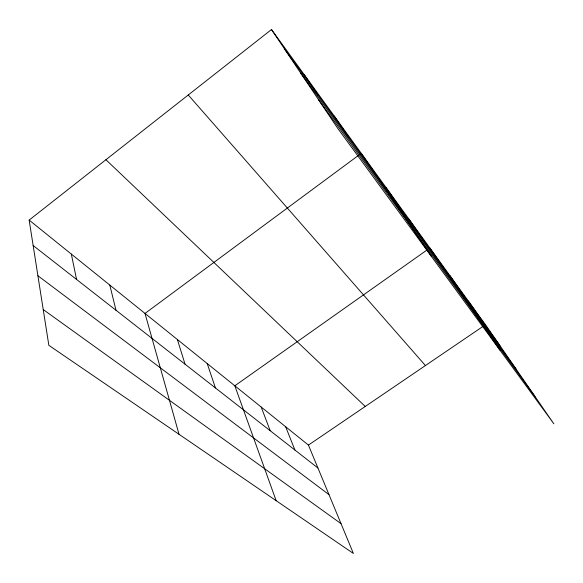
<?xml version="1.0" encoding="UTF-8"?>
<svg xmlns="http://www.w3.org/2000/svg" width="583" height="583" viewBox="0 0 583 583"><rect width="100%" height="100%" fill="white"/><g stroke="black" fill="none" stroke-linecap="round" stroke-linejoin="round"><path stroke-width="0.87" d="M29.15 220.097L308.429 445.091L353.4 553.471L48.848 345.325L29.15 220.097L271.496 29.529L485.508 324.716L553.85 423.812L337.805 128.493L271.496 29.529M358.334 155.501L145.007 313.435L179.025 434.291M359.791 154.422L361.256 153.336L431.464 256.52M426.902 250.085L234.818 385.793L276.145 500.673M308.429 445.091L483.292 326.218M43.229 309.566L341.026 523.651M37.91 275.752L328.987 494.646M33.151 245.53L317.939 468.018M105.924 159.727L365.25 406.468M188.251 94.985L425.43 365.556M318.726 100.014L534.983 396.447M300.784 73.247L516.669 369.906M284.839 49.453L499.908 345.595M468.353 301.054L482.855 322.115M449.865 275.555L464.44 296.762M429.875 247.986L500.054 350.274M408.872 219.019L423.484 240.364M386.077 187.573L400.623 208.882M334.117 115.915L348.306 136.845M304.333 74.828L318.18 95.357M285.648 426.741L294.94 450.047M261.177 407.029L270.184 430.713M207.213 363.552L215.433 387.935M177.37 339.51L185.051 364.2M109.793 285.065L116.01 310.265M71.33 254.079L76.555 279.439"/></g></svg>
